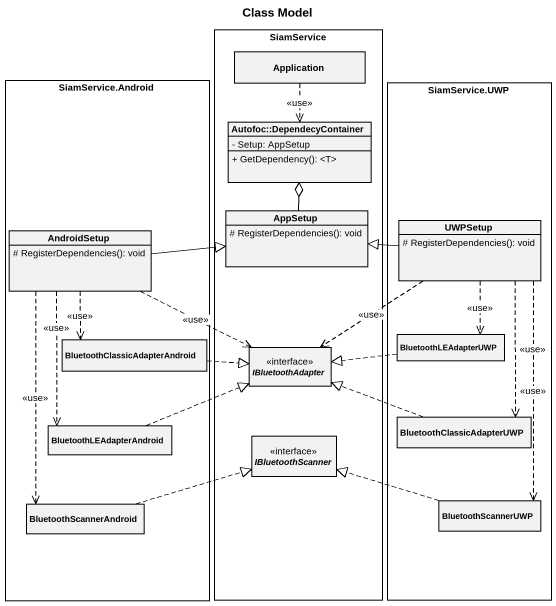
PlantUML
@startuml
title Class Model
hide circle
hide empty members
skinparam classAttributeIconSize 0
rectangle SiamService {
  class Application
  class "Autofoc::DependecyContainer" as Autofoc_DependecyContainer {
    - Setup: AppSetup
    + GetDependency(): <T>
  }
  class AppSetup {
    # RegisterDependencies(): void
  }
  interface IBluetoothAdapter
  interface IBluetoothScanner
}
rectangle "SiamService.Android" as SiamService_Android {
  class AndroidSetup {
    # RegisterDependencies(): void
  }
  class "BluetoothClassicAdapterAndroid" as BluetoothClassicAdapterAndro
  class BluetoothLEAdapterAndroid
  class BluetoothScannerAndroid
}
rectangle "SiamService.UWP" as SiamService_UWP {
  class UWPSetup {
    # RegisterDependencies(): void
  }
  class BluetoothLEAdapterUWP
  class BluetoothClassicAdapterUWP
  class BluetoothScannerUWP
}
Application ..> Autofoc_DependecyContainer : <<use>>
AppSetup -up-o Autofoc_DependecyContainer
UWPSetup -left-|> AppSetup
UWPSetup ..> IBluetoothAdapter : <<use>>
UWPSetup ..> BluetoothLEAdapterUWP : <<use>>
UWPSetup ..> BluetoothClassicAdapterUWP : <<use>>
UWPSetup ..> BluetoothScannerUWP : <<use>>
AndroidSetup -right-|> AppSetup
AndroidSetup ..> BluetoothClassicAdapterAndro : <<use>>
AndroidSetup .right.> IBluetoothAdapter : <<use>>
AndroidSetup ..> BluetoothLEAdapterAndroid : <<use>>
AndroidSetup ..> BluetoothScannerAndroid : <<use>>
BluetoothClassicAdapterAndro .right.|> IBluetoothAdapter
BluetoothLEAdapterUWP .left.|> IBluetoothAdapter
BluetoothLEAdapterAndroid .right.|> IBluetoothAdapter
BluetoothClassicAdapterUWP .left.|> IBluetoothAdapter
BluetoothScannerAndroid .right.|> IBluetoothScanner
BluetoothScannerUWP .left.|> IBluetoothScanner
@enduml
